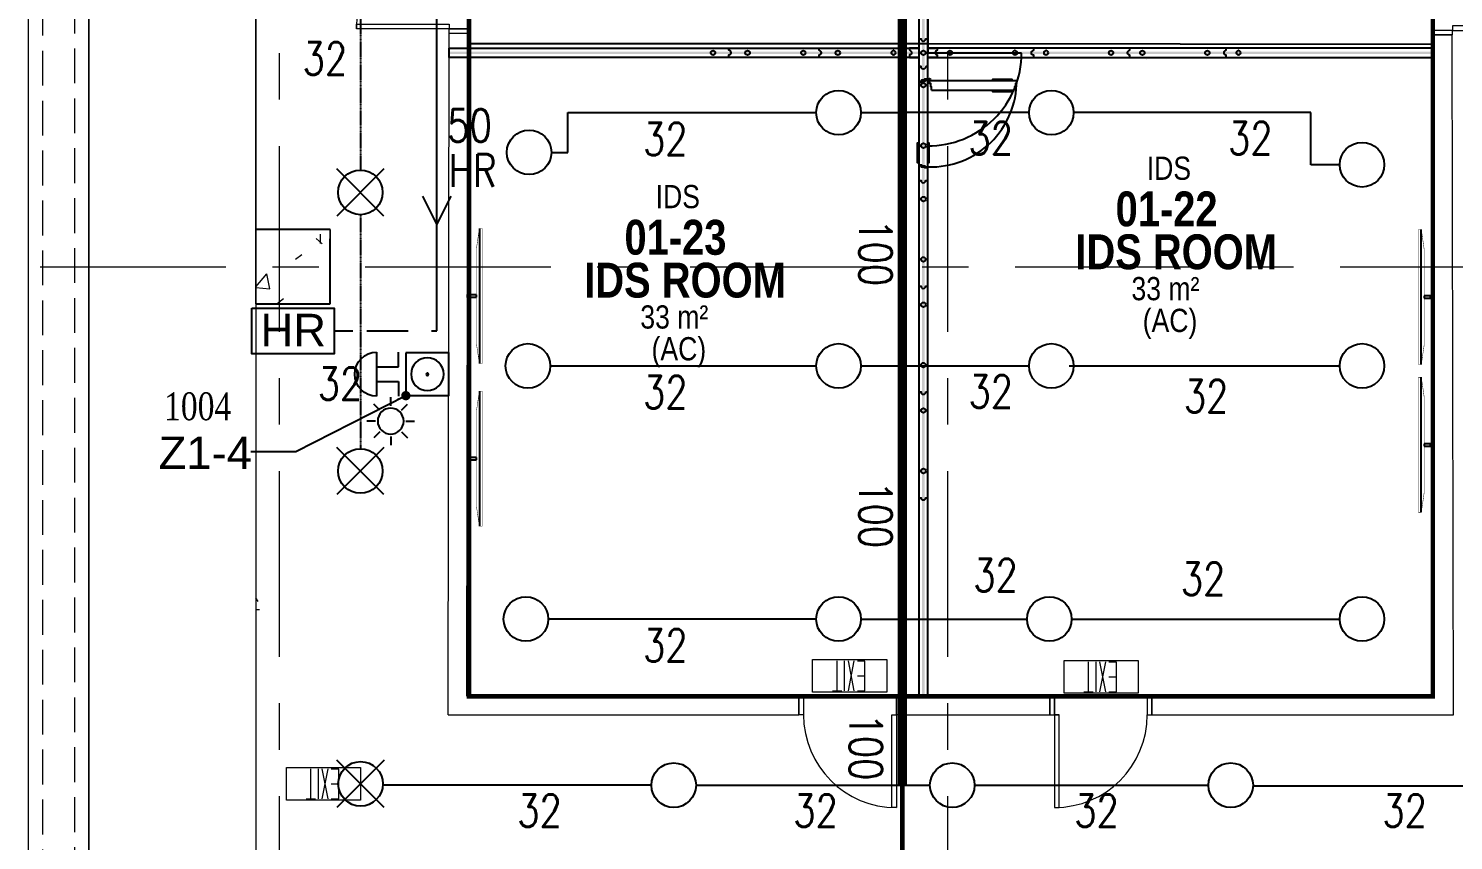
# Model space of a CAD drawing. Header units: millimetres. Extents: x -282761 to 137668, y -273845 to 94451.
# Drawn here: x -10279 to 5071, y -67003 to -58260 of the extents above; entities that cross this region are included whole.
import ezdxf

# ---------------------------------------------------------------- set-up
doc = ezdxf.new("R2010")
doc.units = ezdxf.units.MM
for name, pattern in [('BLK_2 - 1ST__2ND_STOREY_PLAN-archi clean_11 SEPT 2024$0$IDA - Grid Line', [3500, 2000, -500, 500, -500]), ('BLK_2 - 1ST__2ND_STOREY_PLAN-archi clean_11 SEPT 2024$0$IDA - Hidden 065', [537.5, 375, -162.5]), ('HIDDEN2', [4.7625, 3.175, -1.5875])]:
    doc.linetypes.add(name, pattern=pattern)
doc.layers.get('Defpoints').update_dxf_attribs({"color": 8})
for name, color, linetype in [('ADRESS', 42, 'Continuous'), ('BLK_2 - 1ST__2ND_STOREY_PLAN-archi clean_11 SEPT 2024$0$PDF3_Geometry', 8, 'Continuous'), ('BLK_2 - 1ST__2ND_STOREY_PLAN-archi clean_11 SEPT 2024$0$PDF3_Solid Fills', 8, 'Continuous'), ('BLK_2 - 1ST__2ND_STOREY_PLAN-archi clean_11 SEPT 2024$0$SCREEN ANNOTATION', 8, 'Continuous'), ('M-_FIRESPRK_T-', 7, 'Continuous'), ('M-_HOSEREEL_T-', 3, 'Continuous'), ('M-_SPRKBEAM_E-', 12, 'HIDDEN2'), ('M-_SPRKPIEX_E-', 1, 'Continuous'), ('M-FIRE----_E-', 12, 'Continuous'), ('M-FIRE----_E- @ 1', 12, 'Continuous'), ('M-HOSEREEL_E-', 1, 'Continuous'), ('M_HR PIPE', 3, 'Continuous'), ('ROOMNAME', 7, 'Continuous'), ('ZONENAME', 152, 'Continuous')]:
    doc.layers.add(name, color=color, linetype=linetype)
for name, color, linetype, lineweight in [('BLK_2 - 1ST__2ND_STOREY_PLAN-archi clean_11 SEPT 2024$0$0-1', 8, 'Continuous', 5), ('BLK_2 - 1ST__2ND_STOREY_PLAN-archi clean_11 SEPT 2024$0$1599_DB_A_BLK2_HQ_R21- LINKVIEW_BLK2_1ST STOREY Toilet JOH$0$A-_DETA----_ED', 8, 'Continuous', 9), ('BLK_2 - 1ST__2ND_STOREY_PLAN-archi clean_11 SEPT 2024$0$1599_DB_A_BLK2_HQ_R21- LINKVIEW_BLK2_1ST STOREY Toilet JOH$0$E-_LIGT----_E', 8, 'Continuous', 9), ('BLK_2 - 1ST__2ND_STOREY_PLAN-archi clean_11 SEPT 2024$0$1599_DB_A_BLK2_HQ_R21- LINKVIEW_BLK2_1ST STOREY Toilet JOH$0$S-_COLN----_E', 8, 'Continuous', 9), ('BLK_2 - 1ST__2ND_STOREY_PLAN-archi clean_11 SEPT 2024$0$_CATCHMENT_DRAIN', 8, 'Continuous', 0), ('BLK_2 - 1ST__2ND_STOREY_PLAN-archi clean_11 SEPT 2024$0$_CATCHMENT_DRAIN_HD', 8, 'BLK_2 - 1ST__2ND_STOREY_PLAN-archi clean_11 SEPT 2024$0$IDA - Hidden 065', 0), ('BLK_2 - 1ST__2ND_STOREY_PLAN-archi clean_11 SEPT 2024$0$A-_ANOT----_D-1', 8, 'Continuous', 9), ('BLK_2 - 1ST__2ND_STOREY_PLAN-archi clean_11 SEPT 2024$0$A-_DETA----_ED-2', 8, 'Continuous', 9), ('BLK_2 - 1ST__2ND_STOREY_PLAN-archi clean_11 SEPT 2024$0$A-_DOOR----_E', 8, 'Continuous', 9), ('BLK_2 - 1ST__2ND_STOREY_PLAN-archi clean_11 SEPT 2024$0$A-_DOOR----_E-1', 8, 'Continuous', 9), ('BLK_2 - 1ST__2ND_STOREY_PLAN-archi clean_11 SEPT 2024$0$A-_FLOR----_E', 8, 'Continuous', 9), ('BLK_2 - 1ST__2ND_STOREY_PLAN-archi clean_11 SEPT 2024$0$A-_FURT----_E-1', 8, 'Continuous', 9), ('BLK_2 - 1ST__2ND_STOREY_PLAN-archi clean_11 SEPT 2024$0$A-_WALL----_H-2', 8, 'Continuous', 9), ('BLK_2 - 1ST__2ND_STOREY_PLAN-archi clean_11 SEPT 2024$0$A-_WALLPRTN_E', 8, 'Continuous', 9), ('BLK_2 - 1ST__2ND_STOREY_PLAN-archi clean_11 SEPT 2024$0$A-_WALLPRTN_E-1', 8, 'Continuous', 18), ('BLK_2 - 1ST__2ND_STOREY_PLAN-archi clean_11 SEPT 2024$0$E-_LIGT----_E', 8, 'Continuous', 9), ('BLK_2 - 1ST__2ND_STOREY_PLAN-archi clean_11 SEPT 2024$0$FURNITURE', 8, 'Continuous', 9), ('BLK_2 - 1ST__2ND_STOREY_PLAN-archi clean_11 SEPT 2024$0$S-_ANOTGRID_E-1', 8, 'BLK_2 - 1ST__2ND_STOREY_PLAN-archi clean_11 SEPT 2024$0$IDA - Grid Line', 9), ('BLK_2 - 1ST__2ND_STOREY_PLAN-archi clean_11 SEPT 2024$0$S-_COLN----_E', 8, 'Continuous', 9), ('BLK_2 - 1ST__2ND_STOREY_PLAN-archi clean_11 SEPT 2024$0$S-_COLN----_E-1', 8, 'Continuous', 25), ('BLK_2 - 1ST__2ND_STOREY_PLAN-archi clean_11 SEPT 2024$0$S-_COLN----_E-2', 8, 'Continuous', 9)]:
    doc.layers.add(name, color=color, linetype=linetype, lineweight=lineweight)
doc.styles.add('BLK_2 - 1ST__2ND_STOREY_PLAN_12  JUNE 2024$0$Arial Narrow_2', font='ARIALN.TTF', dxfattribs={"height": 500})
doc.styles.add('BLK_2 - 1ST__2ND_STOREY_PLAN_12  JUNE 2024$0$Arial Narrow_4', font='ARIALN.TTF', dxfattribs={"height": 375})
doc.styles.add('BLK_2 - 1ST__2ND_STOREY_PLAN_12  JUNE 2024$0$Arial Narrow_B_2', font='ARIALNB.TTF', dxfattribs={"height": 500})
doc.styles.add('Simplex', font='SIMPLEX.shx', dxfattribs={"width": 0.8, "height": 2.5})
doc.styles.get("Standard").update_dxf_attribs({"font": 'arial.ttf'})
doc.styles.add('TIME', font='times.ttf', dxfattribs={"width": 0.8})
doc.dimstyles.new('ROOM', dxfattribs={"dimscale": 1000, "dimtxt": 0.18, "dimasz": 0.18, "dimexe": 0.18, "dimexo": 0.0625, "dimgap": 0.09, "dimtad": 0, "dimtih": 1, "dimtoh": 1, "dimdec": 0, "dimzin": 0, "dimdsep": 46, "dimtxsty": 'Standard', "dimblk": 'OBLIQUE', "dimcen": 0.09, "dimadec": 0, "dimazin": 0, "dimtfac": 1, "dimtdec": 0, "dimtofl": 0, "dimtmove": 0, "dimatfit": 3, "dimldrblk": 'DOT', "dimfxl": 1, "dimtolj": 1, "dimtzin": 0, "dimarcsym": 0})

# ---------------------------------------------------------------- blocks, each defined once
blk = doc.blocks.new('Under B spk')
for p, q in [((318, -318), (-318, 318)), ((318, 318), (-318, -318))]:
    blk.add_line(p, q)
blk.add_circle((0, 0), 300)
blk = doc.blocks.new('fire0101')
at = {"color": 0, "linetype": 'Continuous'}
blk.add_circle((0, 0), 100, dxfattribs=at)
blk = doc.blocks.new('Call Point')
at = {"layer": 'M-FIRE----_E-'}
blk.add_lwpolyline([(-231, 463), (231, 463), (231, 0), (-231, 0)], close=True, dxfattribs=at)
for radius in [176, 13.1]:
    blk.add_circle((0, 231), radius, dxfattribs=at)
blk = doc.blocks.new('Alarm Bell')
at = {"layer": 'M-FIRE----_E-'}
for p, q in [((-238, 0), (238, 0)), ((79, 0), (79, -238)), ((-79, 0), (-79, -238)), ((-79, -238), (-238, -238)), ((79, -238), (238, -238))]:
    blk.add_line(p, q, dxfattribs=at)
blk.add_arc((0, -3), 238, 0.697, 179.303, dxfattribs=at)
blk = doc.blocks.new('*U15')
at = {"layer": 'M-FIRE----_E-'}
blk.add_line((-33, -33), (33, 33), dxfattribs=at)
blk = doc.blocks.new('*U14')
at = {"layer": 'M-FIRE----_E-', "color": 0, "linetype": 'ByBlock', "lineweight": -2, "transparency": 16777216}
for p, rotation in [((31604, 13669), 45), ((31455, 13607), 90), ((31393, 13458), 135), ((31815, 13458), 315.0000000000001), ((31455, 13309), 180), ((31604, 13247), 225.0000000000001), ((31753, 13309), 270)]:
    blk.add_blockref('*U15', p, dxfattribs=dict(at, rotation=rotation))
blk.add_blockref('*U15', (31753, 13607), dxfattribs=at)
blk = doc.blocks.new('Strobe Light')
at = {"layer": 'M-FIRE----_E-'}
blk.add_circle((0, 0), 140, dxfattribs=at)
blk.add_blockref('*U14', (-31604, -13458), dxfattribs=at)
blk = doc.blocks.new('HR')
at = {"layer": 'M-HOSEREEL_E-'}
blk.add_lwpolyline([(-443, 492), (443, 492), (443, 0), (-443, 0)], close=True, dxfattribs=at)
blk.add_text('HR', height=350, dxfattribs=at).set_placement((-350, 80))
blk = doc.blocks.new('_Dot')
at = {"color": 0, "linetype": 'ByBlock', "lineweight": -2}
blk.add_line((-0.5, 0), (-1, 0), dxfattribs=at)
at = {"color": 0, "linetype": 'ByBlock', "const_width": 0.5}
blk.add_lwpolyline([(-0.25, 0, 1), (0.25, 0, 1)], format="xyb", close=True, dxfattribs=at)
blk = doc.blocks.new('_Oblique')
at = {"color": 0, "linetype": 'ByBlock', "lineweight": -2}
blk.add_line((-0.5, -0.5), (0.5, 0.5), dxfattribs=at)
blk = doc.blocks.new('BLK_2 - 1ST__2ND_STOREY_PLAN-archi clean_11 SEPT 2024$0$1599_DB_A_BLK2_HQ_R21_rvt-1-BLK 2 1ST STOREY PLAN')
at = {"layer": 'BLK_2 - 1ST__2ND_STOREY_PLAN-archi clean_11 SEPT 2024$0$A-_WALL----_H-2'}
h = blk.add_hatch(dxfattribs=at)
h.set_pattern_fill('FP_3', color=256, style=0, pattern_type=2)
h.set_pattern_definition([(0, (0, 0), (1016, 254), [83.82, -678.18, 83.82, -678.18, -4064]), (0, (0, 0), (1016, 254), [-1524, 83.82, -1440.18, 83.82, -678.18, -1778]), (0, (0, 0), (1016, 254), [-3810, 83.82, -424.18, 83.82, -1186.18]), (120, (381, 127), (-727.97045, 752.8818), [83.82, -678.18, 83.82, -678.18, -4064]), (120, (381, 127), (-727.97045, 752.8818), [-1524, 83.82, -1440.18, 83.82, -678.18, -1778]), (120, (381, 127), (-727.97045, 752.8818), [-3810, 83.82, -424.18, 83.82, -1186.18]), (240, (508, 635), (-288.02955, -1006.8818), [83.82, -678.18, 83.82, -678.18, -4064]), (240, (508, 635), (-288.02955, -1006.8818), [-1524, 83.82, -1440.18, 83.82, -678.18, -1778]), (240, (508, 635), (-288.02955, -1006.8818), [-3810, 83.82, -424.18, 83.82, -1186.18])])
h.paths.add_polyline_path([(-139086, -116002), (-139011, -116002), (-139011, -115786), (-139086, -115786), (-139086, -115811), (-139136, -115811), (-139136, -115977), (-139086, -115977)])
h.paths.add_polyline_path([(-139086, -114386), (-139011, -114386), (-139011, -114169), (-139086, -114169), (-139086, -114194), (-139136, -114194), (-139136, -114361), (-139086, -114361)])
h.paths.add_polyline_path([(-139079, -112769), (-139011, -112769), (-139011, -112552), (-139086, -112552), (-139086, -112577), (-139136, -112577), (-139136, -112744), (-139086, -112744), (-139086, -112769)])
h.paths.add_polyline_path([(-139011, -108952), (-139011, -108686), (-139086, -108686), (-139086, -108711), (-139136, -108711), (-139136, -108927), (-139086, -108927), (-139086, -108952), (-139069, -108952)])
h.paths.add_polyline_path([(-139086, -107286), (-139011, -107286), (-139011, -107037), (-139086, -107037), (-139086, -107062), (-139136, -107062), (-139136, -107261), (-139086, -107261)])
h.paths.add_polyline_path([(-139086, -105637), (-139011, -105637), (-139011, -105352), (-139086, -105352), (-139086, -105377), (-139136, -105377), (-139136, -105612), (-139086, -105612)])
at = {"layer": 'BLK_2 - 1ST__2ND_STOREY_PLAN-archi clean_11 SEPT 2024$0$S-_COLN----_E-2'}
h = blk.add_hatch(dxfattribs=at)
h.set_pattern_fill('FP_2', color=256, style=0, pattern_type=2)
h.set_pattern_definition([(50, (0, 0), (1821.84, -159.391), [190.5, -2095.5]), (355, (0, 0), (-352.428, 1910.567), [152.4, -1676.4]), (100.451, (151.8, -13.3), (1469.426, 1751.166), [161.9, -1780.901]), (46.184, (0, 508), (2710.79, -420.428), [285.75, -3143.25]), (96.636, (226, 473), (2374.026, 2474.276), [242.85, -2671.35]), (351.184, (0, 508), (2374.05, 2474.253), [228.6, -2514.6]), (21, (254, 381), (1516.144, -1022.652), [190.5, -2095.5]), (326, (254, 381), (618.02, 1841.88), [152.4, -1676.4]), (71.451, (380.3, 295.8), (2134.171, 819.212), [161.9, -1780.901]), (37.5, (0, 0), (30.886, 845.5504), [83.82, -1572.26, 83.82, -1617.98, -1682.75]), (37.5, (0, 0), (30.886, 845.5504), [-3357.88, 83.82, -1598.93]), (7.5, (0, 0), (668.1966, 1001.8057), [83.82, -886.46, 83.82, -1534.16, -641.35]), (7.5, (0, 0), (668.1966, 1001.8057), [-2588.26, 83.82, -557.53]), (327.5, (-566.4, 0), (1355.9093, -57.2896), [83.82, -551.18, 83.82, -1897.38, -2628.9]), (327.5, (-566.4, 0), (1355.9093, -57.2896), [-2616.2, 83.82, -2545.08]), (317.5, (-820.4, 0), (1481.293, 254.266), [83.82, -741.68, 83.82, -1231.9, -1866.9]), (317.5, (-820.4, 0), (1481.293, 254.266), [-2141.22, 83.82, -1783.08])])
h.paths.add_polyline_path([(-139104, -103952), (-138336, -103952), (-138336, -103152), (-139136, -103152), (-139136, -103952)])
at = {"layer": 'BLK_2 - 1ST__2ND_STOREY_PLAN-archi clean_11 SEPT 2024$0$A-_FLOR----_E'}
for p, q in [((-139136, -87202), (-139136, -103952)), ((-140936, -89227), (-140936, -119702)), ((-139136, -103952), (-139136, -89227))]:
    blk.add_line(p, q, dxfattribs=at)
at = {"layer": 'BLK_2 - 1ST__2ND_STOREY_PLAN-archi clean_11 SEPT 2024$0$A-_WALLPRTN_E'}
blk.add_line((-138336, -103152), (-138336, -103252), dxfattribs=at)
at = {"layer": 'BLK_2 - 1ST__2ND_STOREY_PLAN-archi clean_11 SEPT 2024$0$A-_WALLPRTN_E-1'}
blk.add_line((-138441, -103302), (-138441, -103202), dxfattribs=at)
at = {"layer": 'BLK_2 - 1ST__2ND_STOREY_PLAN-archi clean_11 SEPT 2024$0$S-_COLN----_E'}
blk.add_line((-138336, -103252), (-138336, -103152), dxfattribs=at)
at = {"layer": 'BLK_2 - 1ST__2ND_STOREY_PLAN-archi clean_11 SEPT 2024$0$S-_COLN----_E-1'}
for p, q in [((-138336, -103152), (-139136, -103152)), ((-138336, -103952), (-138336, -103252)), ((-139136, -103952), (-138336, -103952))]:
    blk.add_line(p, q, dxfattribs=at)
blk = doc.blocks.new('BLK_2 - 1ST__2ND_STOREY_PLAN-archi clean_11 SEPT 2024$0$A$C07972a9e')
at = {"ltscale": 0.5, "const_width": 50}
blk.add_lwpolyline([(2045, 25810), (12427, 25810), (12427, 9775), (2045, 9775)], close=True, dxfattribs=at)
blk = doc.blocks.new('BLK_2 - 1ST__2ND_STOREY_PLAN-archi clean_11 SEPT 2024$0$JOH operable wall')
at = {"layer": 'BLK_2 - 1ST__2ND_STOREY_PLAN-archi clean_11 SEPT 2024$0$PDF3_Solid Fills'}
for points in [[(-131960, -108177), (-131934, -108177), (-131934, -92142), (-131960, -92142)], [(-126449, -101237), (-137054, -101237), (-137054, -101261), (-126449, -101261)]]:
    blk.add_hatch(color=256, dxfattribs=at).paths.add_polyline_path(points)
at = {"layer": 'BLK_2 - 1ST__2ND_STOREY_PLAN-archi clean_11 SEPT 2024$0$A-_ANOT----_D-1'}
blk.add_line((-129548, -101326), (-129548, -101326), dxfattribs=at)
blk.add_line((-129548, -101326), (-129548, -101326), dxfattribs=at)
at = {"layer": 'BLK_2 - 1ST__2ND_STOREY_PLAN-archi clean_11 SEPT 2024$0$PDF3_Geometry'}
for points in [[(-131996, -92202), (-131996, -108177), (-131898, -108177), (-131898, -92202), (-131922, -92202), (-131925, -92190), (-131934, -92181), (-131948, -92178), (-131960, -92181), (-131969, -92190), (-131972, -92202)], [(-132097, -101222), (-132085, -101228), (-132076, -101237), (-132073, -101249), (-132076, -101261), (-132085, -101269), (-132097, -101272), (-132097, -101299), (-137054, -101299), (-137054, -101198), (-132097, -101198)], [(-132245, -101249), (-132248, -101237), (-132257, -101228), (-132269, -101222), (-132280, -101228), (-132289, -101237), (-132295, -101249), (-132289, -101261), (-132280, -101269), (-132269, -101272), (-132257, -101269), (-132248, -101261)], [(-131996, -101198), (-132097, -101198)], [(-131996, -101299), (-132097, -101299)], [(-131898, -101198), (-131797, -101198)], [(-131797, -101272), (-131797, -101299), (-126496, -101299), (-126449, -101299), (-126449, -101198), (-126496, -101198), (-131797, -101198), (-131797, -101222), (-131809, -101228), (-131818, -101237), (-131821, -101249), (-131818, -101261), (-131809, -101269)], [(-130935, -101249), (-130938, -101237), (-130950, -101228), (-130962, -101222), (-130974, -101228), (-130982, -101237), (-130985, -101249), (-130982, -101261), (-130974, -101269), (-130962, -101272), (-130950, -101269), (-130938, -101261)], [(-130600, -101249), (-130603, -101237), (-130612, -101228), (-130624, -101222), (-130636, -101228), (-130648, -101237), (-130651, -101249), (-130648, -101261), (-130636, -101269), (-130624, -101272), (-130612, -101269), (-130603, -101261)], [(-128526, -101249), (-128532, -101237), (-128541, -101228), (-128552, -101222), (-128564, -101228), (-128573, -101237), (-128576, -101249), (-128573, -101261), (-128564, -101269), (-128552, -101272), (-128541, -101269), (-128532, -101261)], [(-131922, -101397), (-131925, -101412), (-131934, -101421), (-131948, -101424), (-131960, -101421), (-131969, -101412), (-131972, -101397), (-131996, -101397), (-131996, -102624), (-131972, -102624), (-131969, -102636), (-131960, -102644), (-131948, -102650), (-131934, -102644), (-131925, -102636), (-131922, -102624), (-131898, -102624), (-131898, -101397)]]:
    blk.add_lwpolyline(points, close=True, dxfattribs=at)
for points in [[(-131996, -101098), (-131972, -101098), (-131969, -101109), (-131960, -101121), (-131948, -101124), (-131934, -101121), (-131925, -101109), (-131922, -101098), (-131898, -101098)], [(-134041, -101299), (-134041, -101272), (-134029, -101269), (-134020, -101261), (-134017, -101249), (-134020, -101237), (-134029, -101228), (-134041, -101222), (-134041, -101198)], [(-133069, -101299), (-133069, -101272), (-133057, -101269), (-133048, -101261), (-133045, -101249), (-133048, -101237), (-133057, -101228), (-133069, -101222), (-133069, -101198)], [(-131797, -101198), (-131898, -101198)], [(-131797, -101299), (-131898, -101299)], [(-131898, -101299), (-131797, -101299), (-131898, -101299)], [(-130760, -101198), (-130760, -101222), (-130772, -101228), (-130784, -101237), (-130787, -101249), (-130784, -101261), (-130772, -101269), (-130760, -101272), (-130760, -101299)], [(-129726, -101198), (-129726, -101222), (-129738, -101228), (-129747, -101237), (-129750, -101249), (-129747, -101261), (-129738, -101269), (-129726, -101272), (-129726, -101299)], [(-128689, -101198), (-128689, -101222), (-128701, -101228), (-128710, -101237), (-128712, -101249), (-128710, -101261), (-128701, -101269), (-128689, -101272), (-128689, -101299)], [(-131898, -101533), (-131934, -101533), (-131934, -101545), (-131966, -101545), (-131966, -101557), (-131996, -101557)], [(-131996, -101566), (-131963, -101566), (-131963, -101554), (-131928, -101554), (-131928, -101542), (-131898, -101542)], [(-131860, -101652), (-131860, -101616), (-131868, -101616), (-131868, -101581), (-131880, -101581), (-131880, -101551)], [(-130944, -101551), (-131880, -101551)], [(-130991, -101551), (-130991, -101536), (-131202, -101536), (-131202, -101551)], [(-130944, -101551), (-130944, -101581), (-130953, -101581), (-130953, -101616), (-130965, -101616), (-130965, -101652)], [(-131860, -101652), (-130965, -101652)], [(-131202, -101652), (-131202, -101667), (-130991, -101667), (-130991, -101652)], [(-131996, -102221), (-132014, -102221), (-132014, -102431), (-131996, -102431)], [(-131898, -102431), (-131883, -102431), (-131883, -102221), (-131898, -102221)], [(-131898, -102481), (-131928, -102481), (-131928, -102470), (-131963, -102470), (-131963, -102458), (-131996, -102458)], [(-131898, -102487), (-131931, -102487), (-131931, -102479), (-131966, -102479), (-131966, -102467), (-131996, -102467)], [(-131996, -103762), (-131972, -103762), (-131969, -103773), (-131960, -103785), (-131948, -103788), (-131934, -103785), (-131925, -103773), (-131922, -103762), (-131898, -103762)], [(-131996, -104900), (-131972, -104900), (-131969, -104914), (-131960, -104923), (-131948, -104926), (-131934, -104923), (-131925, -104914), (-131922, -104900), (-131898, -104900)], [(-131996, -106040), (-131972, -106040), (-131969, -106052), (-131960, -106061), (-131948, -106064), (-131934, -106061), (-131925, -106052), (-131922, -106040), (-131898, -106040)]]:
    blk.add_lwpolyline(points, dxfattribs=at)
for centre, radius in [((-134213, -101249), 23.8), ((-133840, -101249), 24.8), ((-133241, -101249), 23.8), ((-132868, -101249), 24.8), ((-131947, -101249), 24.8), ((-131661, -101249), 23.8), ((-129925, -101249), 23.8), ((-129588, -101249), 24.8), ((-128888, -101249), 24.8), ((-131947, -101598), 24.8), ((-131882, -101538), 13.3), ((-131947, -102249), 25.7), ((-131947, -102824), 25.7), ((-131947, -103474), 24.8), ((-131947, -103962), 25.7), ((-131947, -104612), 24.8), ((-131947, -105101), 24.8), ((-131947, -105752), 25.7)]:
    blk.add_circle(centre, radius, dxfattribs=at)
blk.add_arc((-131870, -101549), 929, 268.385, 0.0989, dxfattribs=at)
blk = doc.blocks.new('BLK_2 - 1ST__2ND_STOREY_PLAN-archi clean_11 SEPT 2024$0$1599_DB_A_BLK2_HQ_R21- LINKVIEW_BLK2_1ST STOREY Toilet JOH$0$IDA - Exit Sign - IDA - Exit Sign - One Side-2587573-LINKVIEW_BLK2_1ST STOREY')
at = {"layer": 'BLK_2 - 1ST__2ND_STOREY_PLAN-archi clean_11 SEPT 2024$0$1599_DB_A_BLK2_HQ_R21- LINKVIEW_BLK2_1ST STOREY Toilet JOH$0$A-_DETA----_ED'}
for p, q in [((-164, -115), (-164, -433)), ((-84, -115), (-164, -115)), ((-49, -113), (14, -438)), ((14, -113), (-49, -438)), ((55, -113), (55, -438)), ((185, -115), (85, -115)), ((135, -115), (135, -438)), ((-84, -275), (-164, -275)), ((-164, -433), (-84, -433))]:
    blk.add_line(p, q, dxfattribs=at)
at = {"layer": 'BLK_2 - 1ST__2ND_STOREY_PLAN-archi clean_11 SEPT 2024$0$1599_DB_A_BLK2_HQ_R21- LINKVIEW_BLK2_1ST STOREY Toilet JOH$0$E-_LIGT----_E'}
for p, q in [((-400, -450), (-400, -100)), ((-400, -100), (400, -100)), ((400, -100), (400, -450)), ((400, -450), (-400, -450))]:
    blk.add_line(p, q, dxfattribs=at)
blk = doc.blocks.new('BLK_2 - 1ST__2ND_STOREY_PLAN-archi clean_11 SEPT 2024$0$IDA - Exit Sign - IDA - Exit Sign - One Side-2587573-BLK 2 1ST STOREY PLAN')
at = {"layer": 'BLK_2 - 1ST__2ND_STOREY_PLAN-archi clean_11 SEPT 2024$0$A-_DETA----_ED-2'}
for p, q in [((-164, -115), (-164, -433)), ((-84, -115), (-164, -115)), ((-49, -113), (14, -438)), ((14, -113), (-49, -438)), ((55, -113), (55, -438)), ((185, -115), (85, -115)), ((135, -115), (135, -438)), ((-84, -275), (-164, -275)), ((-164, -433), (-84, -433))]:
    blk.add_line(p, q, dxfattribs=at)
at = {"layer": 'BLK_2 - 1ST__2ND_STOREY_PLAN-archi clean_11 SEPT 2024$0$E-_LIGT----_E'}
for p, q in [((-400, -450), (-400, -100)), ((-400, -100), (400, -100)), ((400, -100), (400, -450)), ((400, -450), (-400, -450))]:
    blk.add_line(p, q, dxfattribs=at)
blk = doc.blocks.new('BLK_2 - 1ST__2ND_STOREY_PLAN-archi clean_11 SEPT 2024$0$IDA - F - Single - Swing - 1100L X 2200H - B2-TD01-4055582-BLK 2 -1ST STOREY WALL SETTING OUT')
at = {"layer": 'BLK_2 - 1ST__2ND_STOREY_PLAN-archi clean_11 SEPT 2024$0$A-_DOOR----_E'}
for p, q in [((-550, 100), (-550, -100)), ((-550, 100), (-500, 100)), ((-550, 100), (-550, 100)), ((-500, 100), (-500, -100)), ((-500, 100), (-500, 100)), ((500, 100), (500, -100)), ((500, 100), (550, 100)), ((500, 100), (500, 100)), ((550, 100), (550, -100)), ((550, 100), (550, 100)), ((-550, -100), (-550, -100)), ((-500, -100), (-550, -100)), ((-500, -100), (-500, -100)), ((450, -100), (500, -100)), ((450, -1100), (450, -100)), ((500, -100), (500, -1100)), ((500, -100), (500, -100)), ((550, -100), (500, -100)), ((550, -100), (550, -100)), ((500, -1100), (450, -1100))]:
    blk.add_line(p, q, dxfattribs=at)
blk.add_arc((500, -100), 1000, 180, 270, dxfattribs=at)
at = {"layer": 'BLK_2 - 1ST__2ND_STOREY_PLAN-archi clean_11 SEPT 2024$0$A-_DOOR----_E-1'}
for p, q in [((-550, 100), (-500, 100)), ((-550, -100), (-550, 100)), ((-500, 100), (-500, -100)), ((500, 100), (550, 100)), ((500, -100), (500, 100)), ((550, 100), (550, -100)), ((-500, -100), (-550, -100)), ((550, -100), (500, -100))]:
    blk.add_line(p, q, dxfattribs=at)
blk = doc.blocks.new('BLK_2 - 1ST__2ND_STOREY_PLAN-archi clean_11 SEPT 2024$0$IDA - F - Single - Swing - 1100L X 2200H - B2-TD01-4055580-BLK 2 -1ST STOREY WALL SETTING OUT')
at = {"layer": 'BLK_2 - 1ST__2ND_STOREY_PLAN-archi clean_11 SEPT 2024$0$A-_DOOR----_E'}
for p, q in [((500, 1100), (450, 1100)), ((450, 1100), (450, 100)), ((500, 100), (500, 1100)), ((-500, 100), (-550, 100)), ((-550, 100), (-550, 100)), ((-550, -100), (-550, 100)), ((-500, 100), (-500, 100)), ((-500, -100), (-500, 100)), ((450, 100), (500, 100)), ((550, 100), (500, 100)), ((500, 100), (500, 100)), ((500, -100), (500, 100)), ((550, 100), (550, 100)), ((550, -100), (550, 100)), ((-550, -100), (-550, -100)), ((-550, -100), (-500, -100)), ((-500, -100), (-500, -100)), ((500, -100), (500, -100)), ((500, -100), (550, -100)), ((550, -100), (550, -100))]:
    blk.add_line(p, q, dxfattribs=at)
blk.add_arc((500, 100), 1000, 90, 180, dxfattribs=at)
at = {"layer": 'BLK_2 - 1ST__2ND_STOREY_PLAN-archi clean_11 SEPT 2024$0$A-_DOOR----_E-1'}
for p, q in [((-500, 100), (-550, 100)), ((-550, 100), (-550, -100)), ((-500, -100), (-500, 100)), ((550, 100), (500, 100)), ((500, 100), (500, -100)), ((550, -100), (550, 100)), ((-550, -100), (-500, -100)), ((500, -100), (550, -100))]:
    blk.add_line(p, q, dxfattribs=at)
blk = doc.blocks.new('BLK_2 - 1ST__2ND_STOREY_PLAN-archi clean_11 SEPT 2024')
at = {"layer": 'BLK_2 - 1ST__2ND_STOREY_PLAN-archi clean_11 SEPT 2024$0$1599_DB_A_BLK2_HQ_R21- LINKVIEW_BLK2_1ST STOREY Toilet JOH$0$S-_COLN----_E'}
h = blk.add_hatch(dxfattribs=at)
h.set_pattern_fill('FP_1', color=256, style=0, pattern_type=2)
h.set_pattern_definition([(50, (-131307.1, -42727.7), (1821.84, -159.39), [190.5, -2095.5]), (355, (-131307, -42727.7), (-352.43, 1910.57), [152.4, -1676.4]), (100.451, (-131155.3, -42741), (1469.426, 1751.166), [161.9, -1780.9]), (46.184, (-131307, -42219.7), (2710.79, -420.43), [285.75, -3143.25]), (96.636, (-131081.2, -42254.7), (2374.03, 2474.28), [242.85, -2671.35]), (351.184, (-131307, -42219.7), (2374.05, 2474.25), [228.6, -2514.6]), (21, (-131053.1, -42346.7), (1516.143, -1022.652), [190.5, -2095.5]), (326, (-131053, -42346.7), (618.02, 1841.88), [152.4, -1676.4]), (71.451, (-130926.7, -42432), (2134.17, 819.21), [161.9, -1780.9]), (37.5, (-131307.1, -42727.7), (30.886, 845.5504), [83.82, -1572.26, 83.82, -1617.98, -1682.75]), (37.5, (-131307.1, -42727.7), (30.886, 845.5504), [-3357.88, 83.82, -1598.93]), (7.5, (-131307.1, -42727.7), (668.197, 1001.806), [83.82, -886.46, 83.82, -1534.16, -641.35]), (7.5, (-131307.1, -42727.7), (668.197, 1001.806), [-2588.26, 83.82, -557.53]), (327.5, (-131873.5, -42727.7), (1355.909, -57.2896), [83.82, -551.18, 83.82, -1897.38, -2628.9]), (327.5, (-131873.5, -42727.7), (1355.909, -57.2896), [-2616.2, 83.82, -2545.08]), (317.5, (-132127.5, -42727.7), (1481.293, 254.266), [83.82, -741.68, 83.82, -1231.9, -1866.9]), (317.5, (-132127.5, -42727.7), (1481.293, 254.266), [-2141.22, 83.82, -1783.08])])
h.paths.add_polyline_path([(-139104, -103952), (-138336, -103952), (-138336, -103152), (-139136, -103152), (-139136, -103952)], flags=0)
for p, q in [((-140936, -89227), (-140936, -119702)), ((-139136, -96752), (-139136, -118202)), ((-138336, -103152), (-139136, -103152)), ((-138336, -103841), (-138336, -103152)), ((-138336, -103152), (-138336, -103252)), ((-138336, -103252), (-138336, -103152)), ((-138336, -103952), (-138336, -103252)), ((-139136, -103952), (-138336, -103952))]:
    blk.add_line(p, q, dxfattribs=at)
at = {"layer": 'BLK_2 - 1ST__2ND_STOREY_PLAN-archi clean_11 SEPT 2024$0$_CATCHMENT_DRAIN'}
for p, q in [((-141586, -120352), (-141586, -89252)), ((-140936, -119702), (-140936, -89252))]:
    blk.add_line(p, q, dxfattribs=at)
at = {"layer": 'BLK_2 - 1ST__2ND_STOREY_PLAN-archi clean_11 SEPT 2024$0$_CATCHMENT_DRAIN_HD'}
for p, q in [((-141436, -89402), (-141436, -120202)), ((-141086, -119852), (-141086, -89402))]:
    blk.add_line(p, q, dxfattribs=at)
at = {"layer": 'BLK_2 - 1ST__2ND_STOREY_PLAN-archi clean_11 SEPT 2024$0$A-_WALLPRTN_E'}
for p, q in [((-137064, -108377), (-137054, -101042)), ((-136854, -101042), (-137054, -101042)), ((-136864, -108177), (-136854, -101042)), ((-126449, -101057), (-126459, -108177)), ((-126449, -101057), (-126459, -108177)), ((-126249, -101057), (-126449, -101057)), ((-133288, -108177), (-136864, -108177)), ((-133288, -108377), (-133288, -108177)), ((-130612, -108177), (-132188, -108177)), ((-132188, -108177), (-132188, -108377)), ((-130535, -108177), (-130612, -108177)), ((-130585, -108376), (-130585, -108176)), ((-126459, -108177), (-129535, -108177)), ((-129485, -108176), (-129485, -108376)), ((-132188, -108377), (-130612, -108377))]:
    blk.add_line(p, q, dxfattribs=at)
at = {"layer": 'BLK_2 - 1ST__2ND_STOREY_PLAN-archi clean_11 SEPT 2024$0$A-_WALLPRTN_E-1'}
for p, q in [((-126236, -108377), (-126249, -101057)), ((-137064, -108377), (-133288, -108377)), ((-130612, -108377), (-130485, -108377)), ((-129535, -108377), (-126336, -108377)), ((-126336, -108377), (-126236, -108377))]:
    blk.add_line(p, q, dxfattribs=at)
at = {"layer": 'BLK_2 - 1ST__2ND_STOREY_PLAN-archi clean_11 SEPT 2024$0$S-_ANOTGRID_E-1'}
for p, q in [((-138886, -28753), (-138886, -124071)), ((-131686, -28753), (-131686, -124071)), ((-141459, -103552), (-97514, -103552))]:
    blk.add_line(p, q, dxfattribs=at)
at = {"layer": 'BLK_2 - 1ST__2ND_STOREY_PLAN-archi clean_11 SEPT 2024$0$SCREEN ANNOTATION'}
for p, q in [((-136730, -103141), (-136730, -104595)), ((-126583, -104606), (-126583, -103152)), ((-136860, -103853), (-136860, -103883)), ((-136850, -103853), (-136860, -103853)), ((-136860, -103883), (-136850, -103883)), ((-136850, -103883), (-136850, -103853)), ((-136850, -103856), (-136850, -103881)), ((-136760, -103856), (-136850, -103856)), ((-136850, -103881), (-136760, -103881)), ((-136760, -103881), (-136760, -103856)), ((-126463, -103867), (-126553, -103867)), ((-126553, -103867), (-126553, -103892)), ((-126553, -103892), (-126463, -103892)), ((-126453, -103864), (-126463, -103864)), ((-126463, -103864), (-126463, -103894)), ((-126463, -103892), (-126463, -103867)), ((-126463, -103894), (-126453, -103894)), ((-126453, -103894), (-126453, -103864)), ((-126583, -106197), (-126583, -104743)), ((-136730, -104892), (-136730, -106346)), ((-136860, -105604), (-136860, -105634)), ((-136850, -105604), (-136860, -105604)), ((-136850, -105634), (-136850, -105604)), ((-136850, -105607), (-136850, -105632)), ((-136760, -105607), (-136850, -105607)), ((-136760, -105632), (-136760, -105607)), ((-126463, -105458), (-126553, -105458)), ((-126553, -105458), (-126553, -105483)), ((-126553, -105483), (-126463, -105483)), ((-126453, -105455), (-126463, -105455)), ((-126463, -105455), (-126463, -105485)), ((-126463, -105483), (-126463, -105458)), ((-126463, -105485), (-126453, -105485)), ((-126453, -105485), (-126453, -105455)), ((-136860, -105634), (-136850, -105634)), ((-136850, -105632), (-136760, -105632))]:
    blk.add_line(p, q, dxfattribs=at)
at = {"layer": 'BLK_2 - 1ST__2ND_STOREY_PLAN-archi clean_11 SEPT 2024$0$SCREEN ANNOTATION', "const_width": 5}
for points in [[(-136730, -103141), (-136760, -103349)], [(-136730, -103141), (-136700, -103141), (-136700, -104595), (-136730, -104595)], [(-126583, -104606), (-126613, -104606), (-126613, -103152), (-126583, -103152)], [(-126553, -103360), (-126583, -103152)], [(-136760, -104388), (-136760, -103349)], [(-126553, -103360), (-126553, -104399)], [(-136760, -104388), (-136730, -104595)], [(-126583, -104606), (-126553, -104399)], [(-126583, -106197), (-126613, -106197), (-126613, -104743), (-126583, -104743)], [(-126553, -104951), (-126583, -104743)], [(-136730, -104892), (-136760, -105100)], [(-136730, -104892), (-136700, -104892), (-136700, -106346), (-136730, -106346)], [(-126553, -104951), (-126553, -105990)], [(-136760, -106139), (-136760, -105100)], [(-126583, -106197), (-126553, -105990)], [(-136760, -106139), (-136730, -106346)]]:
    blk.add_lwpolyline(points, dxfattribs=at)
at = {"layer": 'BLK_2 - 1ST__2ND_STOREY_PLAN-archi clean_11 SEPT 2024$0$SCREEN ANNOTATION'}
for points in [[(-136819, -103881), (-136820, -103880), (-136822, -103880), (-136823, -103880), (-136824, -103880), (-136825, -103879), (-136826, -103878), (-136827, -103878), (-136828, -103877), (-136829, -103876), (-136829, -103875), (-136830, -103874), (-136831, -103873), (-136831, -103872), (-136831, -103871), (-136832, -103869), (-136832, -103868), (-136832, -103867), (-136831, -103865), (-136831, -103864), (-136831, -103863), (-136830, -103862), (-136829, -103861), (-136829, -103860), (-136828, -103859), (-136827, -103858), (-136826, -103858), (-136825, -103857), (-136824, -103856), (-136823, -103856), (-136822, -103856), (-136820, -103856), (-136819, -103856)], [(-126494, -103867), (-126493, -103867), (-126492, -103867), (-126491, -103867), (-126489, -103868), (-126488, -103868), (-126487, -103869), (-126486, -103870), (-126485, -103871), (-126485, -103871), (-126484, -103872), (-126483, -103873), (-126483, -103875), (-126482, -103876), (-126482, -103877), (-126482, -103878), (-126482, -103879), (-126482, -103881), (-126482, -103882), (-126482, -103883), (-126483, -103884), (-126483, -103885), (-126484, -103886), (-126485, -103887), (-126485, -103888), (-126486, -103889), (-126487, -103890), (-126488, -103890), (-126489, -103891), (-126491, -103891), (-126492, -103892), (-126493, -103892), (-126494, -103892)], [(-136819, -105632), (-136820, -105632), (-136822, -105632), (-136823, -105631), (-136824, -105631), (-136825, -105630), (-136826, -105630), (-136827, -105629), (-136828, -105628), (-136829, -105627), (-136829, -105626), (-136830, -105625), (-136831, -105624), (-136831, -105623), (-136831, -105622), (-136832, -105621), (-136832, -105619), (-136832, -105618), (-136831, -105617), (-136831, -105616), (-136831, -105615), (-136830, -105613), (-136829, -105612), (-136829, -105611), (-136828, -105611), (-136827, -105610), (-136826, -105609), (-136825, -105608), (-136824, -105608), (-136823, -105607), (-136822, -105607), (-136820, -105607), (-136819, -105607)], [(-126494, -105458), (-126493, -105458), (-126492, -105458), (-126491, -105459), (-126489, -105459), (-126488, -105459), (-126487, -105460), (-126486, -105461), (-126485, -105462), (-126485, -105462), (-126484, -105463), (-126483, -105464), (-126483, -105466), (-126482, -105467), (-126482, -105468), (-126482, -105469), (-126482, -105470), (-126482, -105472), (-126482, -105473), (-126482, -105474), (-126483, -105475), (-126483, -105476), (-126484, -105477), (-126485, -105478), (-126485, -105479), (-126486, -105480), (-126487, -105481), (-126488, -105481), (-126489, -105482), (-126491, -105482), (-126492, -105483), (-126493, -105483), (-126494, -105483)]]:
    blk.add_lwpolyline(points, dxfattribs=at)
at = {"layer": 'Defpoints'}
for p, q in [((-131896, -101250), (-131896, -97882)), ((-136854, -101150), (-131901, -101150)), ((-131901, -101150), (-126459, -101157)), ((-131896, -101250), (-130889, -101251)), ((-131901, -102249), (-131901, -108177))]:
    blk.add_line(p, q, dxfattribs=at)
blk.add_arc((-131889, -101250), 1000, 269.2971, 359.9198, dxfattribs=at)
at = {"layer": 'BLK_2 - 1ST__2ND_STOREY_PLAN-archi clean_11 SEPT 2024$0$0-1'}
for name, p in [('BLK_2 - 1ST__2ND_STOREY_PLAN-archi clean_11 SEPT 2024$0$1599_DB_A_BLK2_HQ_R21_rvt-1-BLK 2 1ST STOREY PLAN', (0, 0)), ('BLK_2 - 1ST__2ND_STOREY_PLAN-archi clean_11 SEPT 2024$0$A$C07972a9e', (-138886, -117952))]:
    blk.add_blockref(name, p, dxfattribs=at)
at = {"layer": 'BLK_2 - 1ST__2ND_STOREY_PLAN-archi clean_11 SEPT 2024$0$1599_DB_A_BLK2_HQ_R21- LINKVIEW_BLK2_1ST STOREY Toilet JOH$0$S-_COLN----_E', "rotation": 180}
blk.add_blockref('BLK_2 - 1ST__2ND_STOREY_PLAN-archi clean_11 SEPT 2024$0$1599_DB_A_BLK2_HQ_R21- LINKVIEW_BLK2_1ST STOREY Toilet JOH$0$IDA - Exit Sign - IDA - Exit Sign - One Side-2587573-LINKVIEW_BLK2_1ST STOREY', (-138409, -109396), dxfattribs=at)
at = {"layer": 'BLK_2 - 1ST__2ND_STOREY_PLAN-archi clean_11 SEPT 2024$0$A-_DOOR----_E'}
for name, p, rotation in [('BLK_2 - 1ST__2ND_STOREY_PLAN-archi clean_11 SEPT 2024$0$IDA - F - Single - Swing - 1100L X 2200H - B2-TD01-4055582-BLK 2 -1ST STOREY WALL SETTING OUT', (-136953, -100492), 269.9197596336181), ('BLK_2 - 1ST__2ND_STOREY_PLAN-archi clean_11 SEPT 2024$0$IDA - F - Single - Swing - 1100L X 2200H - B2-TD01-4055580-BLK 2 -1ST STOREY WALL SETTING OUT', (-126348, -100507), 269.9197596336181), ('BLK_2 - 1ST__2ND_STOREY_PLAN-archi clean_11 SEPT 2024$0$IDA - F - Single - Swing - 1100L X 2200H - B2-TD01-4055580-BLK 2 -1ST STOREY WALL SETTING OUT', (-130035, -108276), 180)]:
    blk.add_blockref(name, p, dxfattribs=dict(at, rotation=rotation))
blk.add_blockref('BLK_2 - 1ST__2ND_STOREY_PLAN-archi clean_11 SEPT 2024$0$IDA - F - Single - Swing - 1100L X 2200H - B2-TD01-4055582-BLK 2 -1ST STOREY WALL SETTING OUT', (-132738, -108277), dxfattribs=at)
at = {"layer": 'BLK_2 - 1ST__2ND_STOREY_PLAN-archi clean_11 SEPT 2024$0$A-_FURT----_E-1', "rotation": 180}
for p in [(-132740, -108233), (-130032, -108244)]:
    blk.add_blockref('BLK_2 - 1ST__2ND_STOREY_PLAN-archi clean_11 SEPT 2024$0$IDA - Exit Sign - IDA - Exit Sign - One Side-2587573-BLK 2 1ST STOREY PLAN', p, dxfattribs=at)
at = {"layer": 'BLK_2 - 1ST__2ND_STOREY_PLAN-archi clean_11 SEPT 2024$0$FURNITURE'}
blk.add_blockref('BLK_2 - 1ST__2ND_STOREY_PLAN-archi clean_11 SEPT 2024$0$JOH operable wall', (0, 0), dxfattribs=at)

msp = doc.modelspace()

# ---------------------------------------------------------------- linework, layer by layer
at = {"layer": 'M-_HOSEREEL_T-'}
msp.add_lwpolyline([(-5731.1, -60065.8), (-5881.1, -60365.8), (-6031.1, -60065.8)], dxfattribs=at)
at = {"layer": 'M-_SPRKBEAM_E-'}
for p, q in [((-6704.3, -57264.4), (-6704.3, -59784.4)), ((-6704.3, -60264.4), (-6704.3, -62784.4))]:
    msp.add_line(p, q, dxfattribs=at)
at = {"layer": 'M-_SPRKPIEX_E-'}
for p, q in [((-4470.2, -59164.6), (-1793.8, -59164.6)), ((-4470.2, -59593.3), (-4470.2, -59164.6)), ((-1313.8, -59165.9), (-865.9, -59165.9)), ((498.8, -59165.9), (-865.9, -59165.9)), ((3534.8, -59165.9), (978.8, -59165.9)), ((3534.8, -59726.4), (3534.8, -59165.9)), ((-4646.3, -59593.3), (-4470.2, -59593.3)), ((3845.2, -59726.4), (3534.8, -59726.4)), ((-4660.2, -61892.4), (-1793.8, -61892.4)), ((-1313.8, -61892.4), (-865.9, -61892.4)), ((-865.9, -61892.4), (498.8, -61892.4)), ((931, -61892.4), (3845.2, -61892.4)), ((-1793.8, -64618.4), (-4681.6, -64618.4)), ((-1313.8, -64618.4), (-865.9, -64618.4)), ((-865.9, -64618.4), (477.3, -64618.4)), ((957.3, -64618.4), (3845.2, -64618.4)), ((-3568.9, -66407.3), (-6462.8, -66407.1)), ((-3088.9, -66407.4), (-568.9, -66407.4)), ((-88.9, -66407.4), (2431.1, -66407.4)), ((2911.1, -66413.2), (5827.2, -66413.2))]:
    msp.add_line(p, q, dxfattribs=at)
at = {"layer": 'M-_SPRKPIEX_E-', "const_width": 100}
msp.add_lwpolyline([(-2812, -22703.3), (-2812, -48661.7), (-865.9, -48661.7), (-865.9, -66407.4)], dxfattribs=at)
at = {"layer": 'M-_SPRKPIEX_E-'}
msp.add_lwpolyline([(-865.9, -66407.4, 50, 50, 0), (-865.9, -73249.8, 50, 50, 0)], format="xyseb", dxfattribs=at)
at = {"layer": 'M_HR PIPE'}
for p, q in [((-5881.1, -61515.5), (-5881.1, -49115.1)), ((-6987.1, -61515.5), (-6785.9, -61515.5)), ((-6635.4, -61515.5), (-6189.5, -61515.5)), ((-5936.8, -61515.5), (-5881.1, -61515.5))]:
    msp.add_line(p, q, dxfattribs=at)

# ---------------------------------------------------------------- block references
at = {"layer": 'BLK_2 - 1ST__2ND_STOREY_PLAN-archi clean_11 SEPT 2024$0$_CATCHMENT_DRAIN'}
msp.add_blockref('BLK_2 - 1ST__2ND_STOREY_PLAN-archi clean_11 SEPT 2024', (131307.1, 42727.7), dxfattribs=at)
at = {"layer": 'M-_SPRKPIEX_E-', "xscale": 2.4, "yscale": 2.4, "zscale": 2.4, "rotation": 258.865011862231}
for p in [(-1553.8, -59165.9), (738.8, -59165.9), (-4886.3, -59593.3), (4085.2, -59726.4), (-4900.2, -61892.4), (-1553.8, -61892.4), (738.8, -61892.4), (4085.2, -61892.4), (-4921.6, -64618.4), (-1553.8, -64618.4), (717.3, -64618.4), (4085.2, -64618.4), (-3328.9, -66407.4), (-328.9, -66407.4), (2671.1, -66407.4)]:
    msp.add_blockref('fire0101', p, dxfattribs=at)
at = {"layer": 'M-_SPRKPIEX_E-', "xscale": 0.8, "yscale": 0.8, "zscale": 0.8}
for p in [(-6704.3, -60024.4), (-6704.3, -63024.4), (-6702.4, -66393)]:
    msp.add_blockref('Under B spk', p, dxfattribs=at)
at = {"layer": 'M-FIRE----_E-', "xscale": -1, "rotation": 90}
msp.add_blockref('Strobe Light', (-6378, -62486.9), dxfattribs=at)
at = {"layer": 'M-FIRE----_E- @ 1', "xscale": -1, "rotation": 90}
for name, p in [('Alarm Bell', (-6529.9, -61982.1)), ('Call Point', (-5752, -61982.1))]:
    msp.add_blockref(name, p, dxfattribs=at)
at = {"layer": 'M-HOSEREEL_E-'}
msp.add_blockref('HR', (-7430.6, -61761.7), dxfattribs=at)

# ---------------------------------------------------------------- texts
at = {"layer": 'ADRESS', "insert": (-8819.4, -62177.7), "char_height": 300, "width": 1194.075, "attachment_point": 1, "style": 'TIME'}
msp.add_mtext('1004', dxfattribs=at)
at = {"layer": 'M-_FIRESPRK_T-', "style": 'Simplex', "width": 0.8}
for p in [(-7326.4, -58757.8), (-3659.5, -59624.1), (-154, -59615.9), (2642, -59615.9), (-7164, -62258.6), (-3659.5, -62350.6), (-154, -62342.5), (2165.2, -62392.8), (-102.4, -64320.8), (2133.1, -64361), (-3659.5, -65076.6), (-5014.4, -66856.3), (-2040.7, -66856.3), (985.6, -66856.3), (4304.3, -66856.3)]:
    msp.add_text('32', height=350, dxfattribs=at).set_placement(p)
for p in [(-1330.5, -60313.9), (-1330.5, -63134.9), (-1435.1, -65636.5)]:
    msp.add_text('100', height=350, rotation=270, dxfattribs=at).set_placement(p)
at = {"layer": 'M-_HOSEREEL_T-', "style": 'Simplex', "width": 0.8}
for s, p in [('50', (-5767.9, -59479.9)), ('HR', (-5753.8, -59963))]:
    msp.add_text(s, height=350, dxfattribs=at).set_placement(p)
at = {"layer": 'ROOMNAME', "attachment_point": 1}
for s, insert, char_height, width, style in [('IDS', (1766.7, -59639.2), 250, 1843.881, 'BLK_2 - 1ST__2ND_STOREY_PLAN_12  JUNE 2024$0$Arial Narrow_2'), ('IDS', (-3523.9, -59944.4), 250, 1843.881, 'BLK_2 - 1ST__2ND_STOREY_PLAN_12  JUNE 2024$0$Arial Narrow_2'), ('01-22', (1431, -60014.6), 375, 2193.272, 'BLK_2 - 1ST__2ND_STOREY_PLAN_12  JUNE 2024$0$Arial Narrow_B_2'), ('01-23', (-3859.5, -60319.8), 375, 2193.272, 'BLK_2 - 1ST__2ND_STOREY_PLAN_12  JUNE 2024$0$Arial Narrow_B_2'), ('IDS ROOM', (997.6, -60476.6), 375, 2193.272, 'BLK_2 - 1ST__2ND_STOREY_PLAN_12  JUNE 2024$0$Arial Narrow_B_2'), ('IDS ROOM', (-4292.9, -60781.8), 375, 2193.272, 'BLK_2 - 1ST__2ND_STOREY_PLAN_12  JUNE 2024$0$Arial Narrow_B_2'), ('33 m²', (1601.5, -60935.6), 250, 1362.869, 'BLK_2 - 1ST__2ND_STOREY_PLAN_12  JUNE 2024$0$Arial Narrow_4'), ('33 m²', (-3689, -61240.8), 250, 1362.869, 'BLK_2 - 1ST__2ND_STOREY_PLAN_12  JUNE 2024$0$Arial Narrow_4'), ('(AC)', (1722.9, -61277.9), 250, 1102.32, 'BLK_2 - 1ST__2ND_STOREY_PLAN_12  JUNE 2024$0$Arial Narrow_4'), ('(AC)', (-3567.7, -61583.1), 250, 1102.32, 'BLK_2 - 1ST__2ND_STOREY_PLAN_12  JUNE 2024$0$Arial Narrow_4')]:
    msp.add_mtext(s, dxfattribs=dict(at, insert=insert, char_height=char_height, width=width, style=style))
at = {"layer": 'ZONENAME', "insert": (-8901.1, -62653), "char_height": 350, "width": 1018.47, "attachment_point": 1}
msp.add_mtext('\\pi23.27;Z1-4', dxfattribs=at)

# ---------------------------------------------------------------- leaders
at = {"layer": 'ZONENAME'}
msp.add_leader([(-6214.7, -62213.4), (-7401.3, -62817.8), (-7882.7, -62817.8)], dimstyle='ROOM', override={"dimasz": 0.1, "dimgap": 0.09, "dimtad": 0}, dxfattribs=at)

doc.saveas('drawing.dxf')
